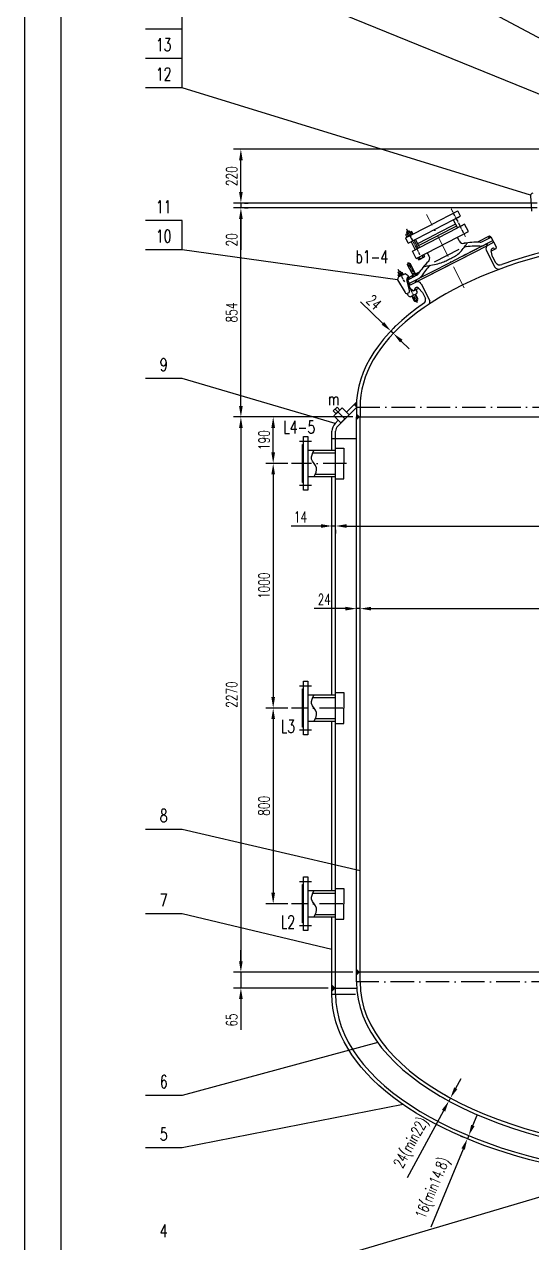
# Model space of a CAD drawing. Extents: x 12993 to 21903, y 2707 to 15322.
# Drawn here: x 12993 to 15068, y 7783 to 12764 of the extents above; entities that cross this region are included whole.
import ezdxf
from ezdxf.enums import TextEntityAlignment as Align

# ---------------------------------------------------------------- set-up
doc = ezdxf.new("R2010")
doc.units = 0
doc.header["$LTSCALE"] = 8
doc.linetypes.add('ACAD_ISO10W100', pattern=[18, 12, -3, 0, -3])
doc.linetypes.add('CENTER', pattern=[2, 1.25, -0.25, 0.25, -0.25])
for name, color, linetype in [('1', 1, 'Continuous'), ('2', 7, 'CENTER'), ('5', 7, 'Continuous'), ('K1', 4, 'Continuous'), ('sb', 1, 'Continuous'), ('sbx', 2, 'ACAD_ISO10W100'), ('sby', 5, 'Continuous'), ('tank', 1, 'Continuous'), ('tankx', 2, 'ACAD_ISO10W100'), ('tanky', 7, 'Continuous')]:
    doc.layers.add(name, color=color, linetype=linetype)
doc.styles.add('hzfs', font='simplex.shx', dxfattribs={"width": 0.7, "bigfont": 'hzfs.shx'})
doc.dimstyles.new('PVCAD$0', dxfattribs={"dimscale": 15, "dimtxt": 3, "dimasz": 3, "dimexe": 2, "dimexo": 1, "dimgap": 1, "dimtad": 1, "dimdec": 0, "dimzin": 0, "dimdsep": 46, "dimtxsty": 'hzfs', "dimcen": 2.5, "dimclrd": 4, "dimclre": 4, "dimadec": 0, "dimazin": 0, "dimtfac": 1, "dimtmove": 0, "dimatfit": 0, "dimfxl": 1, "dimarcsym": 0})

# ---------------------------------------------------------------- blocks, each defined once
blk = doc.blocks.new('*D16')
at = {"color": 4, "lineweight": -2}
for p, q in [((14366.1, 10352.6), (14366.1, 10405.1)), ((14411.1, 10375.1), (17121.1, 10375.1)), ((17166.1, 10352.6), (17166.1, 10405.1))]:
    blk.add_line(p, q, dxfattribs=at)
at = {"color": 4}
for points in [[(14411.1, 10382.6), (14411.1, 10367.6), (14366.1, 10375.1)], [(17121.1, 10382.6), (17121.1, 10367.6), (17166.1, 10375.1)]]:
    blk.add_solid(points, dxfattribs=at)
at = {"layer": 'Defpoints', "color": 0}
for p in [(17166.1, 10375.1), (14366.1, 10337.6), (17166.1, 10337.6)]:
    blk.add_point(p, dxfattribs=at)
at = {"color": 0, "insert": (15591.2, 10412.6), "char_height": 45, "attachment_point": 5, "style": 'hzfs'}
blk.add_mtext('%%C2800', dxfattribs=at)
blk = doc.blocks.new('*D17')
at = {"color": 4, "lineweight": -2}
for p, q in [((14306.1, 10375.1), (14178.6, 10375.1)), ((14351.1, 10390.1), (14351.1, 10405.1)), ((14366.1, 10375.1), (14351.1, 10375.1)), ((14366.1, 10390.1), (14366.1, 10405.1)), ((14411.1, 10375.1), (14456.1, 10375.1))]:
    blk.add_line(p, q, dxfattribs=at)
at = {"color": 4}
for points in [[(14306.1, 10382.6), (14306.1, 10367.6), (14351.1, 10375.1)], [(14411.1, 10382.6), (14411.1, 10367.6), (14366.1, 10375.1)]]:
    blk.add_solid(points, dxfattribs=at)
at = {"layer": 'Defpoints', "color": 0}
for p in [(14351.1, 10375.1), (14351.1, 10375.1), (14366.1, 10375.1)]:
    blk.add_point(p, dxfattribs=at)
at = {"color": 0, "insert": (14219.9, 10412.6), "char_height": 45, "attachment_point": 5, "style": 'hzfs'}
blk.add_mtext('24', dxfattribs=at)
blk = doc.blocks.new('*D18')
at = {"color": 4, "lineweight": -2}
for p, q in [((14266.1, 10727.9), (14266.1, 10742.9)), ((14311.1, 10712.9), (17221.1, 10712.9)), ((17266.1, 10727.9), (17266.1, 10742.9))]:
    blk.add_line(p, q, dxfattribs=at)
at = {"color": 4}
for points in [[(14311.1, 10720.4), (14311.1, 10705.4), (14266.1, 10712.9)], [(17221.1, 10720.4), (17221.1, 10705.4), (17266.1, 10712.9)]]:
    blk.add_solid(points, dxfattribs=at)
at = {"layer": 'Defpoints', "color": 0}
for p in [(14266.1, 10712.9), (17266.1, 10712.9), (17266.1, 10712.9)]:
    blk.add_point(p, dxfattribs=at)
at = {"color": 0, "insert": (15766.1, 10750.4), "char_height": 45, "attachment_point": 5, "style": 'hzfs'}
blk.add_mtext('%%C3000', dxfattribs=at)
blk = doc.blocks.new('*D19')
at = {"color": 4, "lineweight": -2}
for p, q in [((14206.1, 10712.9), (14084.6, 10712.9)), ((14251.1, 10708.9), (14251.1, 10742.9)), ((14266.1, 10712.9), (14251.1, 10712.9)), ((14311.1, 10712.9), (14356.1, 10712.9)), ((14266.1, 10697.9), (14266.1, 10682.9))]:
    blk.add_line(p, q, dxfattribs=at)
at = {"color": 4}
for points in [[(14206.1, 10720.4), (14206.1, 10705.4), (14251.1, 10712.9)], [(14311.1, 10720.4), (14311.1, 10705.4), (14266.1, 10712.9)]]:
    blk.add_solid(points, dxfattribs=at)
at = {"layer": 'Defpoints', "color": 0}
for p in [(14251.1, 10712.9), (14266.1, 10712.9), (14251.1, 10693.9)]:
    blk.add_point(p, dxfattribs=at)
at = {"color": 0, "insert": (14122.9, 10750.4), "char_height": 45, "attachment_point": 5, "style": 'hzfs'}
blk.add_mtext('14', dxfattribs=at)
blk = doc.blocks.new('*D24')
at = {"color": 4, "lineweight": -2}
for p, q in [((14071.1, 10968.8), (13980.8, 10968.8)), ((14010.8, 10923.8), (14010.8, 10013.8)), ((14071.1, 9968.8), (13980.8, 9968.8))]:
    blk.add_line(p, q, dxfattribs=at)
at = {"color": 4}
for points in [[(14003.3, 10923.8), (14018.3, 10923.8), (14010.8, 10968.8)], [(14003.3, 10013.8), (14018.3, 10013.8), (14010.8, 9968.8)]]:
    blk.add_solid(points, dxfattribs=at)
at = {"layer": 'Defpoints', "color": 0}
for p in [(14086.1, 10968.8), (14010.8, 9968.8), (14086.1, 9968.8)]:
    blk.add_point(p, dxfattribs=at)
at = {"color": 0, "insert": (13973.3, 10468.8), "char_height": 45, "attachment_point": 5, "rotation": 90, "style": 'hzfs'}
blk.add_mtext('1000', dxfattribs=at)
blk = doc.blocks.new('*D25')
at = {"color": 4, "lineweight": -2}
for p, q in [((14071.1, 9968.8), (13980.8, 9968.8)), ((14010.8, 9923.8), (14010.8, 9213.8)), ((14071.1, 9168.8), (13980.8, 9168.8))]:
    blk.add_line(p, q, dxfattribs=at)
at = {"color": 4}
for points in [[(14003.3, 9923.8), (14018.3, 9923.8), (14010.8, 9968.8)], [(14003.3, 9213.8), (14018.3, 9213.8), (14010.8, 9168.8)]]:
    blk.add_solid(points, dxfattribs=at)
at = {"layer": 'Defpoints', "color": 0}
for p in [(14086.1, 9968.8), (14010.8, 9168.8), (14086.1, 9168.8)]:
    blk.add_point(p, dxfattribs=at)
at = {"color": 0, "insert": (13973.3, 9568.8), "char_height": 45, "attachment_point": 5, "rotation": 90, "style": 'hzfs'}
blk.add_mtext('800', dxfattribs=at)
blk = doc.blocks.new('*D26')
at = {"color": 4, "lineweight": -2}
for p, q in [((14336.1, 11158.8), (13848.6, 11158.8)), ((13878.6, 11113.8), (13878.6, 8933.8)), ((14336.1, 8888.8), (13848.6, 8888.8))]:
    blk.add_line(p, q, dxfattribs=at)
at = {"color": 4}
for points in [[(13871.1, 11113.8), (13886.1, 11113.8), (13878.6, 11158.8)], [(13871.1, 8933.8), (13886.1, 8933.8), (13878.6, 8888.8)]]:
    blk.add_solid(points, dxfattribs=at)
at = {"layer": 'Defpoints', "color": 0}
for p in [(14351.1, 11158.8), (13878.6, 8888.8), (14351.1, 8888.8)]:
    blk.add_point(p, dxfattribs=at)
at = {"color": 0, "insert": (13841.1, 10023.8), "char_height": 45, "attachment_point": 5, "rotation": 90, "style": 'hzfs'}
blk.add_mtext('2270', dxfattribs=at)
blk = doc.blocks.new('*D27')
at = {"color": 4, "lineweight": -2}
for p, q in [((13878.6, 8933.8), (13878.6, 8978.8)), ((14236.1, 8888.8), (13848.6, 8888.8)), ((13878.6, 8888.8), (13878.6, 8823.8)), ((14236.1, 8823.8), (13848.6, 8823.8)), ((13878.6, 8778.8), (13878.6, 8652.8))]:
    blk.add_line(p, q, dxfattribs=at)
at = {"color": 4}
for points in [[(13871.1, 8933.8), (13886.1, 8933.8), (13878.6, 8888.8)], [(13871.1, 8778.8), (13886.1, 8778.8), (13878.6, 8823.8)]]:
    blk.add_solid(points, dxfattribs=at)
at = {"layer": 'Defpoints', "color": 0}
for p in [(14251.1, 8888.8), (13878.6, 8823.8), (14251.1, 8823.8)]:
    blk.add_point(p, dxfattribs=at)
at = {"color": 0, "insert": (13841.1, 8693.3), "char_height": 45, "attachment_point": 5, "rotation": 90, "style": 'hzfs'}
blk.add_mtext('65', dxfattribs=at)
blk = doc.blocks.new('*D28')
at = {"color": 4, "lineweight": -2}
for p, q in [((15091.1, 12013.1), (13848.6, 12013.1)), ((13878.6, 11203.8), (13878.6, 11968.1)), ((13863.6, 11158.8), (13848.6, 11158.8))]:
    blk.add_line(p, q, dxfattribs=at)
at = {"color": 4}
for points in [[(13871.1, 11968.1), (13886.1, 11968.1), (13878.6, 12013.1)], [(13871.1, 11203.8), (13886.1, 11203.8), (13878.6, 11158.8)]]:
    blk.add_solid(points, dxfattribs=at)
at = {"layer": 'Defpoints', "color": 0}
for p in [(13878.6, 12013.1), (15106.1, 12013.1), (13878.6, 11158.8)]:
    blk.add_point(p, dxfattribs=at)
at = {"color": 0, "insert": (13841.1, 11586), "char_height": 45, "attachment_point": 5, "rotation": 90, "style": 'hzfs'}
blk.add_mtext('854', dxfattribs=at)
blk = doc.blocks.new('*D33')
at = {"color": 4, "lineweight": -2}
for p, q in [((15405.9, 12253.3), (13848.6, 12253.3)), ((13878.6, 12078.1), (13878.6, 12208.3)), ((15091.1, 12033.1), (13848.6, 12033.1))]:
    blk.add_line(p, q, dxfattribs=at)
at = {"color": 4}
for points in [[(13871.1, 12208.3), (13886.1, 12208.3), (13878.6, 12253.3)], [(13871.1, 12078.1), (13886.1, 12078.1), (13878.6, 12033.1)]]:
    blk.add_solid(points, dxfattribs=at)
at = {"layer": 'Defpoints', "color": 0}
for p in [(13878.6, 12253.3), (15420.9, 12253.3), (15106.1, 12033.1)]:
    blk.add_point(p, dxfattribs=at)
at = {"color": 0, "insert": (13841.1, 12143.2), "char_height": 45, "attachment_point": 5, "rotation": 90, "style": 'hzfs'}
blk.add_mtext('220', dxfattribs=at)
blk = doc.blocks.new('*D34')
at = {"layer": '5', "color": 4, "lineweight": -2}
for p, q in [((13878.6, 12078.1), (13878.6, 12123.1)), ((13878.6, 12033.1), (13878.6, 12013.1)), ((13893.5, 12033.1), (13908.6, 12033.1)), ((13893.5, 12013.1), (13908.6, 12013.1)), ((13878.6, 11968.1), (13878.6, 11842.1))]:
    blk.add_line(p, q, dxfattribs=at)
at = {"layer": '5', "color": 4}
for points in [[(13871.1, 12078.1), (13886.1, 12078.1), (13878.6, 12033.1)], [(13871.1, 11968.1), (13886.1, 11968.1), (13878.6, 12013.1)]]:
    blk.add_solid(points, dxfattribs=at)
at = {"layer": 'Defpoints', "color": 0}
for p in [(13878.5, 12033.1), (13878.5, 12013.1), (13878.6, 12013.1)]:
    blk.add_point(p, dxfattribs=at)
at = {"layer": '5', "color": 0, "insert": (13841.1, 11882.6), "char_height": 45, "attachment_point": 5, "rotation": 90, "style": 'hzfs'}
blk.add_mtext('20', dxfattribs=at)
blk = doc.blocks.new('*D39')
at = {"color": 4, "lineweight": -2}
for p, q in [((13995.8, 11158.8), (13980.8, 11158.8)), ((14010.8, 11013.8), (14010.8, 11113.8)), ((13995.8, 10968.8), (13980.8, 10968.8))]:
    blk.add_line(p, q, dxfattribs=at)
at = {"color": 4}
for points in [[(14003.3, 11113.8), (14018.3, 11113.8), (14010.8, 11158.8)], [(14003.3, 11013.8), (14018.3, 11013.8), (14010.8, 10968.8)]]:
    blk.add_solid(points, dxfattribs=at)
at = {"layer": 'Defpoints', "color": 0}
for p in [(14010.8, 11158.8), (14010.8, 11158.8), (14010.8, 10968.8)]:
    blk.add_point(p, dxfattribs=at)
at = {"color": 0, "insert": (13973.3, 11063.8), "char_height": 45, "attachment_point": 5, "rotation": 90, "style": 'hzfs'}
blk.add_mtext('190', dxfattribs=at)
blk = doc.blocks.new('*D45')
at = {"layer": '5', "color": 4, "lineweight": -2}
for p, q in [((14459.6, 11541.1), (14367.4, 11629.2)), ((14502.4, 11500.1), (14492.1, 11510)), ((14502.4, 11520.8), (14512.8, 11531.6)), ((14492, 11489.3), (14481.7, 11478.4)), ((14534.9, 11469), (14567.4, 11437.9))]:
    blk.add_line(p, q, dxfattribs=at)
at = {"layer": '5', "color": 4}
for points in [[(14464.7, 11546.5), (14454.4, 11535.6), (14492.1, 11510)], [(14540.1, 11474.4), (14529.7, 11463.6), (14502.4, 11500.1)]]:
    blk.add_solid(points, dxfattribs=at)
at = {"layer": 'Defpoints', "color": 0}
for p in [(14492.1, 11510), (14492.1, 11510), (14502.4, 11500.1)]:
    blk.add_point(p, dxfattribs=at)
at = {"layer": '5', "color": 0, "insert": (14423.1, 11627.8), "char_height": 45, "attachment_point": 5, "rotation": 316.276, "style": 'hzfs'}
blk.add_mtext('24', dxfattribs=at)
blk = doc.blocks.new('*D100')
at = {"color": 4, "linetype": 'ByBlock', "lineweight": -2}
for p, q in [((14757.6, 8414.2), (14779.2, 8453.8)), ((14716.2, 8369.4), (14703, 8376.6)), ((14723, 8381.9), (14709.8, 8389)), ((14736.1, 8374.7), (14729.4, 8362.2)), ((14707.9, 8322.7), (14558.8, 8048.6))]:
    blk.add_line(p, q, dxfattribs=at)
at = {"color": 4, "linetype": 'ByBlock'}
for points in [[(14751.1, 8417.8), (14764.2, 8410.6), (14736.1, 8374.7)], [(14701.3, 8326.3), (14714.4, 8319.1), (14729.4, 8362.2)]]:
    blk.add_solid(points, dxfattribs=at)
at = {"layer": 'Defpoints', "color": 0, "linetype": 'ByBlock'}
for p in [(14736.1, 8374.7), (14729.4, 8362.2), (14729.4, 8362.2)]:
    blk.add_point(p, dxfattribs=at)
at = {"color": 0, "linetype": 'ByBlock', "insert": (14579.3, 8189.4), "char_height": 45, "attachment_point": 5, "rotation": 61.4542, "style": 'hzfs'}
blk.add_mtext('24(min22)', dxfattribs=at)
blk = doc.blocks.new('*D101')
at = {"color": 4, "linetype": 'ByBlock', "lineweight": -2}
for p, q in [((14827.8, 8262.3), (14845, 8303.8)), ((14791.2, 8213.2), (14777.4, 8218.9)), ((14796.7, 8226.4), (14782.9, 8232.2)), ((14810.6, 8220.7), (14805.1, 8207.4)), ((14787.9, 8165.9), (14655.8, 7847.1))]:
    blk.add_line(p, q, dxfattribs=at)
at = {"color": 4, "linetype": 'ByBlock'}
for points in [[(14820.9, 8265.1), (14834.7, 8259.4), (14810.6, 8220.7)], [(14781, 8168.7), (14794.8, 8163), (14805.1, 8207.4)]]:
    blk.add_solid(points, dxfattribs=at)
at = {"layer": 'Defpoints', "color": 0, "linetype": 'ByBlock'}
for p in [(14810.6, 8220.7), (14805.1, 8207.4), (14805.1, 8207.4)]:
    blk.add_point(p, dxfattribs=at)
at = {"color": 0, "linetype": 'ByBlock', "insert": (14667.7, 8004.6), "char_height": 45, "attachment_point": 5, "rotation": 67.4947, "style": 'hzfs'}
blk.add_mtext('16(min14.8)', dxfattribs=at)

msp = doc.modelspace()

# ---------------------------------------------------------------- linework, layer by layer
for p, q in [((12992.7, 15322.4), (12992.7, 2707.4)), ((14561.9, 11908.9), (14558.2, 11916.3)), ((14568.3, 11912.2), (14564.5, 11919.5)), ((14791.9, 11851.4), (14795, 11855.7)), ((14795, 11855.7), (14797.7, 11859.6)), ((14797.7, 11859.6), (14799.9, 11862.9)), ((14799.9, 11862.9), (14801.6, 11865.5)), ((14801.6, 11865.5), (14802.9, 11867.4)), ((14802.9, 11867.4), (14803.9, 11868.8)), ((14803.9, 11868.8), (14804.5, 11869.7)), ((14804.5, 11869.7), (14804.9, 11870.3)), ((14804.9, 11870.3), (14805.1, 11870.7)), ((14805.1, 11870.6), (14805.1, 11870.7)), ((14727.6, 11802.2), (14732.2, 11804.5)), ((14732.2, 11804.5), (14737, 11806.8)), ((14737, 11806.8), (14742, 11809.3)), ((14742, 11809.3), (14746.9, 11811.8)), ((14746.9, 11811.8), (14752, 11814.6)), ((14752, 11814.6), (14757, 11817.6)), ((14757, 11817.6), (14762, 11820.8)), ((14762, 11820.8), (14766.9, 11824.4)), ((14766.9, 11824.4), (14771.6, 11828.3)), ((14771.6, 11828.3), (14776.2, 11832.7)), ((14776.2, 11832.7), (14780.6, 11837.3)), ((14780.6, 11837.3), (14784.6, 11842.1)), ((14784.6, 11842.1), (14788.4, 11846.8)), ((14788.4, 11846.8), (14791.9, 11851.4)), ((14534.8, 11745.9), (14530.4, 11754.4)), ((14626.9, 11773.9), (14626.9, 11773.9)), ((14626.9, 11773.9), (14627.1, 11773.9)), ((14627.1, 11773.9), (14627.5, 11774)), ((14627.5, 11774), (14628.4, 11774.2)), ((14628.4, 11774.2), (14629.8, 11774.4)), ((14629.8, 11774.4), (14631.9, 11774.8)), ((14631.9, 11774.8), (14634.9, 11775.3)), ((14634.9, 11775.3), (14638.8, 11776)), ((14638.8, 11776), (14643.7, 11776.8)), ((14643.7, 11776.8), (14649.6, 11777.9)), ((14649.6, 11777.9), (14656.2, 11779.1)), ((14656.2, 11779.1), (14663.2, 11780.5)), ((14663.2, 11780.5), (14670.4, 11782)), ((14670.4, 11782), (14677.8, 11783.6)), ((14677.8, 11783.6), (14684.9, 11785.4)), ((14684.9, 11785.4), (14691.6, 11787.2)), ((14691.6, 11787.2), (14697.8, 11789.1)), ((14697.8, 11789.1), (14703.5, 11791.2)), ((14703.5, 11791.2), (14708.7, 11793.2)), ((14708.7, 11793.2), (14713.7, 11795.4)), ((14713.7, 11795.4), (14718.4, 11797.6)), ((14718.4, 11797.6), (14723, 11799.9)), ((14723, 11799.9), (14727.6, 11802.2)), ((14526.9, 11741.8), (14522.5, 11750.3))]:
    msp.add_line(p, q)
at = {"layer": '1'}
for p, q in [((15063.6, 12062.3), (15068.2, 11999.8)), ((14563.5, 11869.9), (14747.7, 11964.3)), ((14764.3, 11999.8), (14659.3, 11946)), ((14747.7, 11964.3), (14773.7, 11977.7)), ((14747.7, 11964.3), (14764.5, 11931.5)), ((14767, 11999), (14764.3, 11999.8)), ((14764.9, 11973.2), (14777, 11979.4)), ((14777, 11979.4), (14767, 11999)), ((14576.8, 11916.5), (14553.5, 11904.6)), ((14553.5, 11904.6), (14553.5, 11903.1)), ((14554.3, 11892.2), (14659.3, 11946)), ((14568.6, 11918.2), (14556.9, 11912.2)), ((14558.6, 11917.6), (14556.9, 11912.2)), ((14559.3, 11907.5), (14556.9, 11912.2)), ((14581.7, 11908.2), (14557.3, 11895.7)), ((14563.2, 11920), (14558.6, 11917.6)), ((14559.7, 11894.9), (14580.9, 11905.8)), ((14563.4, 11898.9), (14559.8, 11905.8)), ((14563.2, 11920), (14568.6, 11918.2)), ((14571, 11913.5), (14568.6, 11918.2)), ((14575.6, 11905.1), (14572.1, 11912.1)), ((14576.8, 11916.5), (14577.9, 11915.6)), ((14581.7, 11908.2), (14577.9, 11915.6)), ((14580.9, 11905.8), (14580.1, 11907.4)), ((14595.8, 11806.8), (14809.4, 11916.3)), ((14602, 11867.2), (14679.4, 11906.9)), ((14609.7, 11852.1), (14764.5, 11931.5)), ((14756.8, 11946.5), (14679.4, 11906.9)), ((14760.5, 11939.4), (14683, 11899.7)), ((14784.8, 11941.9), (14764.5, 11931.5)), ((14793.9, 11946.6), (14781.8, 11940.3)), ((14809.4, 11916.3), (14793.9, 11946.6)), ((14553.4, 11889.5), (14554.3, 11892.2)), ((14563.5, 11869.9), (14553.4, 11889.5)), ((14557.3, 11895.7), (14553.5, 11903.1)), ((14558.9, 11896.5), (14559.7, 11894.9)), ((14889, 11860.3), (14570.9, 11697.2)), ((14592.3, 11843.2), (14575.4, 11876)), ((14604, 11849.2), (14587.1, 11882)), ((14605.6, 11860), (14592.8, 11885)), ((14605.6, 11860), (14683, 11899.7)), ((14605.6, 11860), (14609.7, 11852.1)), ((14772, 11878.1), (14764.3, 11893.2)), ((14781.5, 11814.2), (14909.9, 11880)), ((14784.7, 11815.8), (14909.8, 11880)), ((14864.7, 11874.9), (14902.5, 11894.2)), ((14889, 11860.3), (14885.4, 11867.5)), ((14913.5, 11872.9), (14889, 11860.3)), ((14893.7, 11892.3), (14893.2, 11889.4)), ((14893.2, 11889.6), (14894, 11892)), ((14893.6, 11889.6), (14893.2, 11889.7)), ((14893.3, 11889.5), (14893.2, 11889.5)), ((14894.3, 11890), (14893.3, 11890.3)), ((14894.1, 11889.9), (14893.3, 11890.1)), ((14893.8, 11889.8), (14893.3, 11889.9)), ((14893.4, 11889.6), (14894.1, 11891.9)), ((14895.1, 11890.4), (14893.4, 11890.9)), ((14894.8, 11890.3), (14893.4, 11890.7)), ((14894.6, 11890.2), (14893.4, 11890.5)), ((14893.5, 11891.1), (14893.8, 11892.2)), ((14895.8, 11890.8), (14893.5, 11891.5)), ((14895.6, 11890.7), (14893.5, 11891.3)), ((14895.3, 11890.5), (14893.5, 11891.1)), ((14894, 11892), (14893.6, 11892.1)), ((14896.3, 11891.1), (14893.6, 11891.9)), ((14893.6, 11889.7), (14894.3, 11891.8)), ((14896.1, 11890.9), (14893.6, 11891.7)), ((14893.9, 11889.8), (14894.5, 11891.7)), ((14894.1, 11889.9), (14894.7, 11891.6)), ((14894.4, 11890.1), (14894.9, 11891.5)), ((14894.6, 11890.2), (14895.1, 11891.5)), ((14894.9, 11890.3), (14895.3, 11891.4)), ((14895.1, 11890.5), (14895.5, 11891.4)), ((14895.4, 11890.6), (14895.7, 11891.4)), ((14895.7, 11890.7), (14895.9, 11891.3)), ((14895.9, 11890.8), (14896.1, 11891.3)), ((14896.6, 11891.2), (14896.1, 11891.3)), ((14896.2, 11891), (14896.3, 11891.3)), ((14896.4, 11891.1), (14896.5, 11891.4)), ((14896.8, 11891.3), (14896.6, 11891.4)), ((14896.7, 11891.2), (14896.7, 11891.4)), ((14896.9, 11891.4), (14896.9, 11891.4)), ((14897.1, 11891.4), (14897, 11891.5)), ((14897.2, 11891.5), (14897.2, 11891.5)), ((14898.2, 11892), (14898.2, 11892)), ((14898.3, 11892.1), (14898.3, 11892.1)), ((14898.4, 11892.1), (14898.5, 11892.3)), ((14898.6, 11892.2), (14898.5, 11892.3)), ((14898.8, 11892.3), (14898.6, 11892.4)), ((14898.7, 11892.3), (14898.8, 11892.6)), ((14899.1, 11892.5), (14898.8, 11892.6)), ((14898.9, 11892.4), (14899.2, 11893.1)), ((14899.3, 11892.6), (14898.9, 11892.7)), ((14899.6, 11892.7), (14899, 11892.9)), ((14899.8, 11892.9), (14899.1, 11893.1)), ((14899.2, 11892.5), (14899.9, 11894.8)), ((14900.1, 11893), (14899.2, 11893.3)), ((14900.3, 11893.1), (14899.3, 11893.5)), ((14899.4, 11892.6), (14900.1, 11894.7)), ((14900.6, 11893.2), (14899.4, 11893.6)), ((14901.1, 11893.5), (14899.5, 11894)), ((14900.9, 11893.4), (14899.5, 11893.8)), ((14899.6, 11895), (14901.9, 11893.9)), ((14899.6, 11894.5), (14899.7, 11894.9)), ((14900.6, 11894.5), (14899.6, 11894.8)), ((14901.9, 11893.9), (14899.6, 11894.6)), ((14901.6, 11893.8), (14899.6, 11894.4)), ((14901.4, 11893.6), (14899.6, 11894.2)), ((14899.7, 11892.8), (14900.3, 11894.7)), ((14899.9, 11892.9), (14900.5, 11894.6)), ((14900.2, 11893), (14900.7, 11894.5)), ((14900.4, 11893.2), (14900.8, 11894.4)), ((14900.7, 11893.3), (14901, 11894.3)), ((14900.9, 11893.4), (14901.2, 11894.2)), ((14901.2, 11893.6), (14901.4, 11894.1)), ((14901.4, 11893.7), (14901.6, 11894.1)), ((14901.7, 11893.8), (14901.7, 11894)), ((14913.5, 11872.9), (14902.5, 11894.2)), ((14913.5, 11872.9), (14923.5, 11853.3)), ((14580.3, 11837), (14609.7, 11852.1)), ((14595.8, 11806.8), (14580.3, 11837)), ((14601.4, 11809.7), (14625.8, 11822.2)), ((14601.4, 11809.7), (14605.2, 11802.3)), ((14606.4, 11801.4), (14629.7, 11813.3)), ((14607.5, 11812.8), (14611.1, 11805.8)), ((14619.7, 11819), (14623.3, 11812.1)), ((14625.8, 11822.2), (14629.6, 11814.8)), ((14629.7, 11813.3), (14629.6, 11814.8)), ((14649.2, 11815.1), (14641.5, 11830.2)), ((14670.9, 11792.7), (14772.2, 11844.6)), ((14797.7, 11822.5), (14738.6, 11792.2)), ((14798.6, 11814), (14742.2, 11785.1)), ((14882.5, 11840.2), (14917.9, 11771.1)), ((14908.3, 11814), (14902.7, 11838.1)), ((14921.4, 11846.6), (14902.9, 11837.1)), ((14906.8, 11847), (14909.7, 11848.5)), ((14908.3, 11814), (14920.6, 11790.1)), ((14522.5, 11750.3), (14530.4, 11754.4)), ((14530.4, 11754.4), (14531.6, 11754)), ((14560.9, 11779.8), (14585.6, 11731.7)), ((14738.6, 11792.2), (14567.3, 11704.3)), ((14738.6, 11792.2), (14567.3, 11704.3)), ((14742.2, 11785.1), (14570.9, 11697.2)), ((14571.6, 11785.3), (14596.3, 11737.2)), ((14606.4, 11801.4), (14605.2, 11802.3)), ((14521.6, 11729.6), (14519, 11719.4)), ((14519, 11719.4), (14550.6, 11667.5)), ((14550.2, 11744.3), (14521.6, 11729.6)), ((14522.1, 11749.1), (14531.6, 11754)), ((14522.5, 11750.3), (14522.1, 11749.1)), ((14526.1, 11741.4), (14522.1, 11749.1)), ((14522.2, 11739.4), (14539.4, 11748.2)), ((14522.2, 11739.4), (14522.2, 11738.3)), ((14525, 11732.9), (14522.2, 11738.3)), ((14525, 11732.9), (14543.1, 11742.1)), ((14526.8, 11732.3), (14526.2, 11733.5)), ((14542.5, 11740.3), (14526.8, 11732.3)), ((14529.5, 11735.2), (14526.9, 11740.3)), ((14535.6, 11746.3), (14531.6, 11754)), ((14538.6, 11739.8), (14535.9, 11745)), ((14539.4, 11748.2), (14540.3, 11747.6)), ((14543.1, 11742.1), (14540.3, 11747.6)), ((14541.9, 11741.5), (14542.5, 11740.3)), ((14562.9, 11735.2), (14550.2, 11744.3)), ((14568.7, 11676.1), (14558.1, 11718.7)), ((14560, 11718.6), (14597.8, 11738)), ((14560, 11718.6), (14570.9, 11697.2)), ((14560.9, 11721.5), (14560.9, 11719.1)), ((14560.9, 11721.2), (14561, 11721.4)), ((14561.6, 11721.1), (14560.9, 11721.3)), ((14560.9, 11719.9), (14561.3, 11721.2)), ((14563, 11720.2), (14560.9, 11720.8)), ((14562.5, 11719.9), (14560.9, 11720.4)), ((14562, 11719.7), (14560.9, 11720)), ((14561.5, 11719.4), (14560.9, 11719.6)), ((14561, 11719.1), (14560.9, 11719.2)), ((14561.1, 11719.2), (14561.7, 11721)), ((14561.6, 11719.4), (14562.1, 11720.8)), ((14572.2, 11683.8), (14561.7, 11704.3)), ((14562.1, 11719.7), (14562.5, 11720.7)), ((14562.6, 11720), (14562.9, 11720.7)), ((14563.5, 11720.4), (14562.7, 11720.7)), ((14566.2, 11728.7), (14562.9, 11735.2)), ((14563.1, 11720.2), (14563.3, 11720.7)), ((14563.6, 11720.5), (14563.7, 11720.7)), ((14564, 11720.7), (14563.9, 11720.7)), ((14564.1, 11720.7), (14564.2, 11720.8)), ((14565.6, 11721.5), (14565.5, 11721.5)), ((14565.6, 11721.5), (14565.7, 11721.7)), ((14565.8, 11729.5), (14582.3, 11738)), ((14566.1, 11721.7), (14565.8, 11721.8)), ((14566.1, 11721.8), (14566.9, 11724.2)), ((14566.6, 11722), (14566.1, 11722.1)), ((14567.1, 11722.2), (14566.3, 11722.5)), ((14567.6, 11722.5), (14566.5, 11722.8)), ((14566.6, 11722), (14567.3, 11724.1)), ((14568.1, 11722.7), (14566.6, 11723.2)), ((14568.6, 11723), (14566.7, 11723.6)), ((14566.8, 11724.3), (14569.2, 11723.3)), ((14569.1, 11723.3), (14566.8, 11724)), ((14567.2, 11722.3), (14567.7, 11723.9)), ((14567.7, 11722.5), (14568.1, 11723.8)), ((14568.2, 11722.8), (14568.4, 11723.6)), ((14568.7, 11723.1), (14568.8, 11723.5)), ((14583.2, 11736.3), (14582.3, 11730)), ((14582.3, 11730.4), (14583.9, 11735.1)), ((14582.6, 11730.2), (14582.3, 11730.3)), ((14583.6, 11730.7), (14582.4, 11731.1)), ((14583.1, 11730.5), (14582.4, 11730.7)), ((14584.1, 11731), (14582.5, 11731.5)), ((14585.1, 11731.5), (14582.6, 11732.3)), ((14584.6, 11731.2), (14582.6, 11731.9)), ((14582.7, 11732.8), (14583.6, 11735.6)), ((14582.7, 11730.3), (14584.1, 11734.6)), ((14585.3, 11732.3), (14582.7, 11733.1)), ((14585.5, 11731.8), (14582.7, 11732.7)), ((14585, 11732.8), (14582.8, 11733.5)), ((14584.5, 11733.8), (14582.9, 11734.3)), ((14584.8, 11733.3), (14582.9, 11733.9)), ((14583, 11735.2), (14583.3, 11736.1)), ((14584, 11734.8), (14583, 11735.1)), ((14584.3, 11734.3), (14583, 11734.7)), ((14583.5, 11735.8), (14583.1, 11735.9)), ((14583.7, 11735.3), (14583.1, 11735.5)), ((14583.2, 11736.3), (14583.2, 11736.3)), ((14583.2, 11730.5), (14584.4, 11734.1)), ((14583.7, 11730.8), (14584.6, 11733.6)), ((14584.2, 11731), (14584.9, 11733.1)), ((14584.7, 11731.3), (14585.1, 11732.6)), ((14585.2, 11731.5), (14585.4, 11732.1)), ((14595.4, 11709.8), (14591.7, 11716.9)), ((14593, 11743.5), (14609.8, 11752.1)), ((14593.8, 11742), (14600.4, 11739.3)), ((14594, 11741.7), (14594, 11741.9)), ((14597.1, 11740.7), (14594, 11741.7)), ((14594.2, 11741.2), (14594.4, 11741.8)), ((14600.2, 11739.2), (14594.2, 11741.2)), ((14594.5, 11740.7), (14594.8, 11741.6)), ((14599.7, 11739), (14594.5, 11740.7)), ((14594.7, 11740.2), (14595.2, 11741.5)), ((14599.2, 11738.7), (14594.7, 11740.2)), ((14595, 11739.7), (14595.5, 11741.3)), ((14598.7, 11738.5), (14595, 11739.7)), ((14598.2, 11738.2), (14595.2, 11739.2)), ((14595.3, 11739.2), (14595.9, 11741.2)), ((14595.5, 11738.7), (14596.3, 11741)), ((14597.7, 11738), (14595.5, 11738.7)), ((14595.8, 11738.2), (14596.6, 11740.9)), ((14597.2, 11737.7), (14595.8, 11738.2)), ((14596, 11737.7), (14597, 11740.7)), ((14596.7, 11737.4), (14596, 11737.7)), ((14596.3, 11737.2), (14597.4, 11740.6)), ((14596.8, 11737.5), (14597.8, 11740.4)), ((14597.3, 11737.7), (14598.1, 11740.3)), ((14597.8, 11738), (14598.5, 11740.1)), ((14598.3, 11738.3), (14598.9, 11740)), ((14598.8, 11738.5), (14599.2, 11739.8)), ((14599.3, 11738.8), (14599.6, 11739.7)), ((14599.8, 11739), (14600, 11739.5)), ((14600.3, 11739.3), (14600.4, 11739.4)), ((14564, 11654.1), (14559.1, 11663.8)), ((14565.4, 11666.7), (14561.1, 11664.5)), ((14572.2, 11683.8), (14579.7, 11677.8)), ((14573.6, 11651.1), (14595.8, 11662.5)), ((14587.7, 11675.5), (14606.1, 11685)), ((14590.4, 11659.3), (14599.5, 11641.5)), ((14590.5, 11680), (14591.3, 11683.5)), ((14592.6, 11660.5), (14601.7, 11642.7)), ((14595.8, 11687.5), (14593, 11686.1)), ((14593, 11683.7), (14598.9, 11672)), ((14621.8, 11667.1), (14605.5, 11685.7)), ((14615.6, 11703.3), (14651.5, 11633.2)), ((14621.8, 11667.1), (14634, 11643.1)), ((14577.4, 11652.8), (14586.6, 11634.9)), ((14579.7, 11653.9), (14588.8, 11636.1))]:
    msp.add_line(p, q, dxfattribs=at)
at = {"layer": '1', "linetype": 'Continuous'}
msp.add_line((14894.5, 11898.1), (14846.1, 11873.3), dxfattribs=at)
at = {"layer": '1', "linetype": 'ByBlock'}
for p, q in [((14266.1, 11031.6), (14299.2, 11031.6)), ((14299.2, 11031.6), (14299.2, 10968.8)), ((14299.2, 10906), (14299.2, 10968.8)), ((14266.1, 10906), (14299.2, 10906)), ((14266.1, 10031.6), (14299.2, 10031.6)), ((14299.2, 10031.6), (14299.2, 9968.8)), ((14299.2, 9906), (14299.2, 9968.8)), ((14266.1, 9906), (14299.2, 9906)), ((14266.1, 9231.6), (14299.2, 9231.6)), ((14299.2, 9231.6), (14299.2, 9168.8)), ((14299.2, 9106), (14299.2, 9168.8)), ((14266.1, 9106), (14299.2, 9106))]:
    msp.add_line(p, q, dxfattribs=at)
for points in [[(14256.8, 11183.5), (14272.1, 11198.8), (14283.9, 11187.1), (14268.5, 11171.7)], [(14259.5, 11162.8), (14292.8, 11196), (14321.2, 11167.7), (14287.9, 11134.4)]]:
    msp.add_lwpolyline(points, close=True, dxfattribs=at)
at = {"layer": '1'}
for centre, radius in [((14896.1, 11894.9), 3.56), ((14566.3, 11782.5), 6), ((14563.2, 11724.2), 3.56)]:
    msp.add_circle(centre, radius, dxfattribs=at)
for centre, radius, start, end in [((15073.6, 12063), 10, 90, 184.2405), ((14557.9, 11902.1), 4.17, 61.761, 172.5317), ((14571.5, 11898.1), 14, 87.7379, 146.5548), ((14576.2, 11911.5), 4.17, 61.761, 172.5317), ((14788, 11886.3), 18, 207.1463, 285.5824), ((14845.6, 11557.3), 316, 87.9487, 99.9249), ((14846.1, 11557.3), 300, 88.0324, 100.2582), ((14857.5, 11889), 31.9, 268.0324, 297.1463), ((14857.5, 11889), 15.9, 267.9487, 297.1463), ((14895.9, 11847), 15, 117.1463, 207.1463), ((14887.2, 11863.9), 4, 117.1463, 302.9299), ((14607, 11806.4), 4.17, 241.761, 352.5317), ((14611.6, 11819.8), 14, 267.7379, 326.5548), ((14625.3, 11815.8), 4.17, 241.761, 352.5317), ((14633.2, 11806.9), 18, 308.7102, 27.1463), ((14910.5, 11839.9), 8, 117.1463, 193.1101), ((14912, 11844), 5, 44.6039, 117.1463), ((14919.1, 11851), 5, 224.6039, 27.1463), ((14866.8, 11568.2), 316, 134.3678, 146.344), ((14866.5, 11567.8), 300, 135.3736, 146.2603), ((14933.6, 11781.8), 19, 214.3458, 289.3125), ((14938.7, 11801.9), 21.7, 213.1771, 290.8273), ((14525.4, 11737.6), 3.09, 61.761, 172.5317), ((14535.5, 11734.6), 10.3, 87.7379, 146.5548), ((14539, 11744.6), 3.09, 61.761, 172.5317), ((14564.8, 11721.1), 7.11, 83.8483, 198.3307), ((14565.8, 11728.5), 0.444, 239.2392, 27.1463), ((14593.6, 11713.3), 4, 291.3627, 117.1463), ((14602.2, 11696.4), 15, 27.1463, 117.1463), ((14590.5, 11752.1), 15.9, 297.1463, 326.344), ((14590.5, 11752.1), 31.9, 297.1463, 326.2603), ((14557.5, 11671.6), 8, 211.3869, 297.1463), ((14561.1, 11673.5), 8, 297.1463, 18.9443), ((14584.2, 11683.3), 7.11, 231.2868, 248.7259), ((14585.4, 11679.9), 5, 220.6664, 9.6887), ((14595.3, 11681.6), 5, 117.1463, 189.6887), ((14584.2, 11683.3), 7.11, 330.8682, 331.9954), ((14592.2, 11683.2), 0.889, 27.1463, 166.2079), ((14599.5, 11680.4), 8, 41.1826, 117.1463), ((14592.6, 11668.8), 7.11, 297.1463, 27.1463), ((14570.4, 11657.4), 7.11, 207.1463, 297.1463), ((14594.2, 11638.8), 8.5, 207.1463, 27.1463), ((14594.2, 11638.8), 6, 207.1463, 27.1463), ((14612.8, 11638.5), 21.7, 321.4318, 12.4338), ((14637.2, 11629.4), 14.8, 319.2763, 14.7952)]:
    msp.add_arc(centre, radius, start, end, dxfattribs=at)
at = {"layer": '2'}
for p, q in [((14761.5, 11965.8), (14739, 12009.8)), ((14761.4, 11966.1), (14796.9, 11896.7)), ((14583.6, 11874.6), (14555.9, 11928.5)), ((14568.8, 11903.4), (14610.9, 11821.2)), ((14893.6, 11899.6), (14897.7, 11891.8)), ((14521.2, 11762.5), (14548.4, 11709.4)), ((14561.8, 11791.3), (14591.1, 11734.2)), ((14559.2, 11732), (14564.8, 11721.1)), ((14601.2, 11625.1), (14565.6, 11694.5))]:
    msp.add_line(p, q, dxfattribs=at)
at = {"layer": 'K1', "const_width": 6}
msp.add_lwpolyline([(13142.7, 2857.4), (13142.7, 14947.4), (21752.7, 14947.4), (21752.7, 2857.4)], close=True, dxfattribs=at)
at = {"layer": 'sb'}
for p, q in [((14351.1, 11218.8), (14310.6, 11178.3)), ((14351.1, 11197.6), (14274.9, 11121.4)), ((14277.3, 11145), (14264.3, 11132)), ((14251.1, 11022.8), (14251.1, 11100.2)), ((14266.1, 8798.8), (14266.1, 11100.2)), ((14251.1, 10022.8), (14251.1, 10914.8)), ((14251.1, 9222.8), (14251.1, 9914.8)), ((14251.1, 8798.8), (14251.1, 9114.8)), ((14251.1, 8823.8), (14351.1, 8823.8))]:
    msp.add_line(p, q, dxfattribs=at)
for radius in [45, 30]:
    msp.add_arc((14296.1, 11100.2), radius, 135, 180, dxfattribs=at)
at = {"layer": 'sb', "extrusion": (0, 0, -1)}
msp.add_ellipse((15766.1, 8798.8), major_axis=(-1515, 0), ratio=0.50495, start_param=5.122466, end_param=6.283185, dxfattribs=at)
at = {"layer": 'sb'}
msp.add_ellipse((15766.1, 8798.8), major_axis=(1500, 0), ratio=0.5, start_param=3.141593, end_param=4.526543, dxfattribs=at)
at = {"layer": 'sbx'}
msp.add_line((14251.1, 8798.8), (14354.6, 8798.8), dxfattribs=at)
at = {"layer": 'sby'}
for points in [[(14351.1, 11197.6), (14351.1, 11218.8), (14340.5, 11208.2)], [(14266.1, 8823.8), (14251.1, 8838.8), (14251.1, 8808.8)]]:
    msp.add_solid(points, dxfattribs=at)
at = {"layer": 'tank'}
for p, q in [((14351.1, 11198.8), (14351.1, 11158.8)), ((14351.1, 11158.8), (15696.1, 11158.8)), ((14351.1, 8848.8), (14351.1, 11158.8)), ((14366.1, 11198.8), (14366.1, 11158.8)), ((14366.1, 8848.8), (14366.1, 11158.8)), ((14135.1, 10858.8), (14135.1, 11078.8)), ((14135.1, 11078.8), (14153.1, 11078.8)), ((14153.1, 11078.8), (14153.1, 10858.8)), ((14351.1, 11068.8), (14251.1, 11068.8)), ((14131.1, 10890.8), (14131.1, 11046.8)), ((14131.1, 11046.8), (14135.1, 11046.8)), ((14153.1, 11022.8), (14266.1, 11022.8)), ((14172.9, 11012.3), (14266.1, 11012.3)), ((14153.1, 10914.8), (14266.1, 10914.8)), ((14183.3, 10925.3), (14266.1, 10925.3)), ((14135.1, 10890.8), (14131.1, 10890.8)), ((14153.1, 10858.8), (14135.1, 10858.8)), ((14135.1, 9858.8), (14135.1, 10078.8)), ((14135.1, 10078.8), (14153.1, 10078.8)), ((14153.1, 10078.8), (14153.1, 9858.8)), ((14131.1, 9890.8), (14131.1, 10046.8)), ((14131.1, 10046.8), (14135.1, 10046.8)), ((14153.1, 10022.8), (14266.1, 10022.8)), ((14172.9, 10012.3), (14266.1, 10012.3)), ((14153.1, 9914.8), (14266.1, 9914.8)), ((14183.3, 9925.3), (14266.1, 9925.3)), ((14135.1, 9890.8), (14131.1, 9890.8)), ((14153.1, 9858.8), (14135.1, 9858.8)), ((14135.1, 9058.8), (14135.1, 9278.8)), ((14135.1, 9278.8), (14153.1, 9278.8)), ((14153.1, 9278.8), (14153.1, 9058.8)), ((14131.1, 9090.8), (14131.1, 9246.8)), ((14131.1, 9246.8), (14135.1, 9246.8)), ((14153.1, 9222.8), (14266.1, 9222.8)), ((14172.9, 9212.3), (14266.1, 9212.3)), ((14153.1, 9114.8), (14266.1, 9114.8)), ((14183.3, 9125.3), (14266.1, 9125.3)), ((14135.1, 9090.8), (14131.1, 9090.8)), ((14153.1, 9058.8), (14135.1, 9058.8)), ((14351.1, 8848.8), (14351.1, 8888.8)), ((15577, 8888.8), (14351.1, 8888.8)), ((14366.1, 8848.8), (14366.1, 8888.8))]:
    msp.add_line(p, q, dxfattribs=at)
for centre, major_axis, ratio, start_param, end_param in [((15766.1, 11198.8), (-1400, 0), 0.5, 5.176361, 6.283185), ((15766.1, 11198.8), (-1415, 0), 0.5053, 5.181999, 5.33087), ((15766.1, 11198.8), (-1415, 0), 0.5053, 5.644759, 6.283185), ((15766.1, 8848.8), (1415, 0), 0.5053, 3.141593, 4.656826), ((15766.1, 8848.8), (1400, 0), 0.5, 3.141593, 6.283185)]:
    msp.add_ellipse(centre, major_axis=major_axis, ratio=ratio, start_param=start_param, end_param=end_param, dxfattribs=at)
at = {"layer": 'tankx', "lineweight": 13}
msp.add_line((14792.3, 11686.6), (14638.4, 11986.7), dxfattribs=at)
at = {"layer": 'tankx'}
for p, q in [((14264.5, 11191.1), (14304.5, 11151.1)), ((14351.1, 11198.8), (15696.1, 11198.8)), ((14168.1, 11058.8), (14119.1, 11058.8)), ((14311, 10968.8), (14086.1, 10968.8)), ((14168.1, 10878.8), (14119.1, 10878.8)), ((14168.1, 10058.8), (14119.1, 10058.8)), ((14296.1, 9968.8), (14086.1, 9968.8)), ((14168.1, 9878.8), (14119.1, 9878.8)), ((14168.1, 9258.8), (14119.1, 9258.8)), ((14296.1, 9168.8), (14086.1, 9168.8)), ((14168.1, 9078.8), (14119.1, 9078.8)), ((17181.1, 8848.8), (14351.1, 8848.8))]:
    msp.add_line(p, q, dxfattribs=at)
at = {"layer": 'tanky', "linetype": 'ByBlock'}
for p, q in [((15646.9, 12416.3), (13637.8, 13486.6)), ((15441.1, 12339.6), (13637.8, 13072)), ((13637.8, 12504.2), (13637.8, 12864.2)), ((13637.8, 12744.2), (13487.8, 12744.2)), ((13637.8, 12624.2), (13487.8, 12624.2)), ((13637.8, 12504.2), (13487.8, 12504.2)), ((15064, 12065.8), (13637.8, 12504.2)), ((13637.8, 11961.6), (13487.8, 11961.6)), ((13637.8, 11841.6), (13637.8, 11961.6)), ((13637.8, 11841.6), (13487.8, 11841.6)), ((14519, 11719.4), (13637.8, 11841.6)), ((13637.8, 11316.3), (13487.8, 11316.3)), ((14264.3, 11132), (13637.8, 11316.3)), ((13637.8, 9472.5), (13487.8, 9472.5)), ((14366.1, 9303.2), (13637.8, 9472.5)), ((13637.8, 9127.3), (13487.8, 9127.3)), ((14251.1, 8982.2), (13637.8, 9127.3)), ((14439, 8600.8), (13637.8, 8385.3)), ((13637.8, 8385.3), (13487.8, 8385.3)), ((14542.3, 8347.9), (13637.8, 8170.5)), ((13637.8, 8170.5), (13487.8, 8170.5)), ((15106.1, 7970), (13637.8, 7537.6))]:
    msp.add_line(p, q, dxfattribs=at)
at = {"layer": 'tanky'}
for points in [[(14178.1, 10914.8), (14188.1, 10950.8), (14168.1, 10986.8), (14178.1, 11022.8)], [(14178.1, 9914.8), (14188.1, 9950.8), (14168.1, 9986.8), (14178.1, 10022.8)], [(14178.1, 9114.8), (14188.1, 9150.8), (14168.1, 9186.8), (14178.1, 9222.8)]]:
    msp.add_spline(points, degree=3, dxfattribs=at)
for points in [[(14366.1, 11158.8), (14351.1, 11173.8), (14351.1, 11143.8)], [(14366.1, 8888.8), (14351.1, 8903.8), (14351.1, 8873.8)]]:
    msp.add_solid(points, dxfattribs=at)

# ---------------------------------------------------------------- texts
at = {"layer": 'tanky', "linetype": 'ByBlock', "style": 'hzfs', "width": 0.7}
for s, p in [('13', (13562.8, 12654.2)), ('12', (13562.8, 12534.2)), ('11', (13562.8, 11991.6)), ('10', (13562.8, 11871.6)), ('9', (13562.8, 11346.3)), ('8', (13562.8, 9502.5)), ('7', (13562.8, 9157.3)), ('6', (13562.8, 8415.3)), ('5', (13562.8, 8200.5)), ('4', (13562.8, 7805.4))]:
    msp.add_text(s, height=52.5, dxfattribs=at).set_placement(p, align=Align.CENTER)
at = {"layer": 'tanky', "style": 'hzfs', "width": 0.7}
for s, p in [('b1-4', (14414.4, 11813.6)), ('m', (14258, 11232.6)), ('L4-5', (14117.3, 11117)), ('L3', (14071.1, 9893.8)), ('L2', (14071.1, 9093.8))]:
    msp.add_text(s, height=52.5, dxfattribs=at).set_placement(p, align=Align.MIDDLE)

# ---------------------------------------------------------------- dimensions: what is measured, and where the dimension line sits
for base, p1, p2, picture, middle in [((13878.6, 12253.3), (15106.1, 12033.1), (15420.9, 12253.3), '*D33', (13841.1, 12143.2)), ((13878.6, 12013.1), (13878.6, 11158.8), (15106.1, 12013.1), '*D28', (13841.1, 11586)), ((13878.6, 8888.8), (14351.1, 11158.8), (14351.1, 8888.8), '*D26', (13841.1, 10023.8)), ((14010.8, 11158.8), (14010.8, 10968.8), (14010.8, 11158.8), '*D39', (13973.3, 11063.8)), ((14010.8, 9968.8), (14086.1, 10968.8), (14086.1, 9968.8), '*D24', (13973.3, 10468.8)), ((14010.8, 9168.8), (14086.1, 9968.8), (14086.1, 9168.8), '*D25', (13973.3, 9568.8)), ((13878.6, 8823.8), (14251.1, 8888.8), (14251.1, 8823.8), '*D27', (13841.1, 8693.3))]:
    dim = msp.add_linear_dim(base=base, p1=p1, p2=p2, angle=90, dimstyle='PVCAD$0')
    dim.commit()
    dim.dimension.update_dxf_attribs({"geometry": picture, "text_midpoint": middle})
for base, p1, p2, text, picture, middle in [((14251.1, 10712.9), (14266.1, 10712.9), (14251.1, 10693.9), '14', '*D19', (14122.9, 10750.4)), ((17266.1, 10712.9), (14266.1, 10712.9), (17266.1, 10712.9), '%%C<>', '*D18', (15766.1, 10750.4)), ((14351.1, 10375.1), (14366.1, 10375.1), (14351.1, 10375.1), '24', '*D17', (14219.9, 10412.6))]:
    dim = msp.add_linear_dim(base=base, p1=p1, p2=p2, text=text, dimstyle='PVCAD$0')
    dim.commit()
    dim.dimension.update_dxf_attribs({"geometry": picture, "text_midpoint": middle})
dim = msp.add_linear_dim(base=(17166.1, 10375.1), p1=(14366.1, 10337.6), p2=(17166.1, 10337.6), text='%%C<>', dimstyle='PVCAD$0')
dim.commit()
dim.dimension.update_dxf_attribs({"geometry": '*D16', "text_midpoint": (15591.2, 10375.1), "dimtype": 160})
at = {"linetype": 'ByBlock'}
for p1, p2, text, picture, middle in [((14736.1, 8374.7), (14729.4, 8362.2), '24(min22)', '*D100', (14579.3, 8189.4)), ((14810.6, 8220.7), (14805.1, 8207.4), '16(min14.8)', '*D101', (14667.7, 8004.6))]:
    dim = msp.add_aligned_dim(p1=p1, p2=p2, distance=0, text=text, dimstyle='PVCAD$0', dxfattribs=at)
    dim.commit()
    dim.dimension.update_dxf_attribs({"geometry": picture, "text_midpoint": middle})
at = {"layer": '5'}
dim = msp.add_linear_dim(base=(13878.6, 12013.1), p1=(13878.5, 12033.1), p2=(13878.5, 12013.1), angle=90, dimstyle='PVCAD$0', dxfattribs=at)
dim.commit()
dim.dimension.update_dxf_attribs({"geometry": '*D34', "text_midpoint": (13841.1, 11882.6)})
dim = msp.add_aligned_dim(p1=(14502.4, 11500.1), p2=(14492.1, 11510), distance=0, text='24', dimstyle='PVCAD$0', dxfattribs=at)
dim.commit()
dim.dimension.update_dxf_attribs({"geometry": '*D45', "text_midpoint": (14423.1, 11627.8)})

doc.saveas('drawing.dxf')
